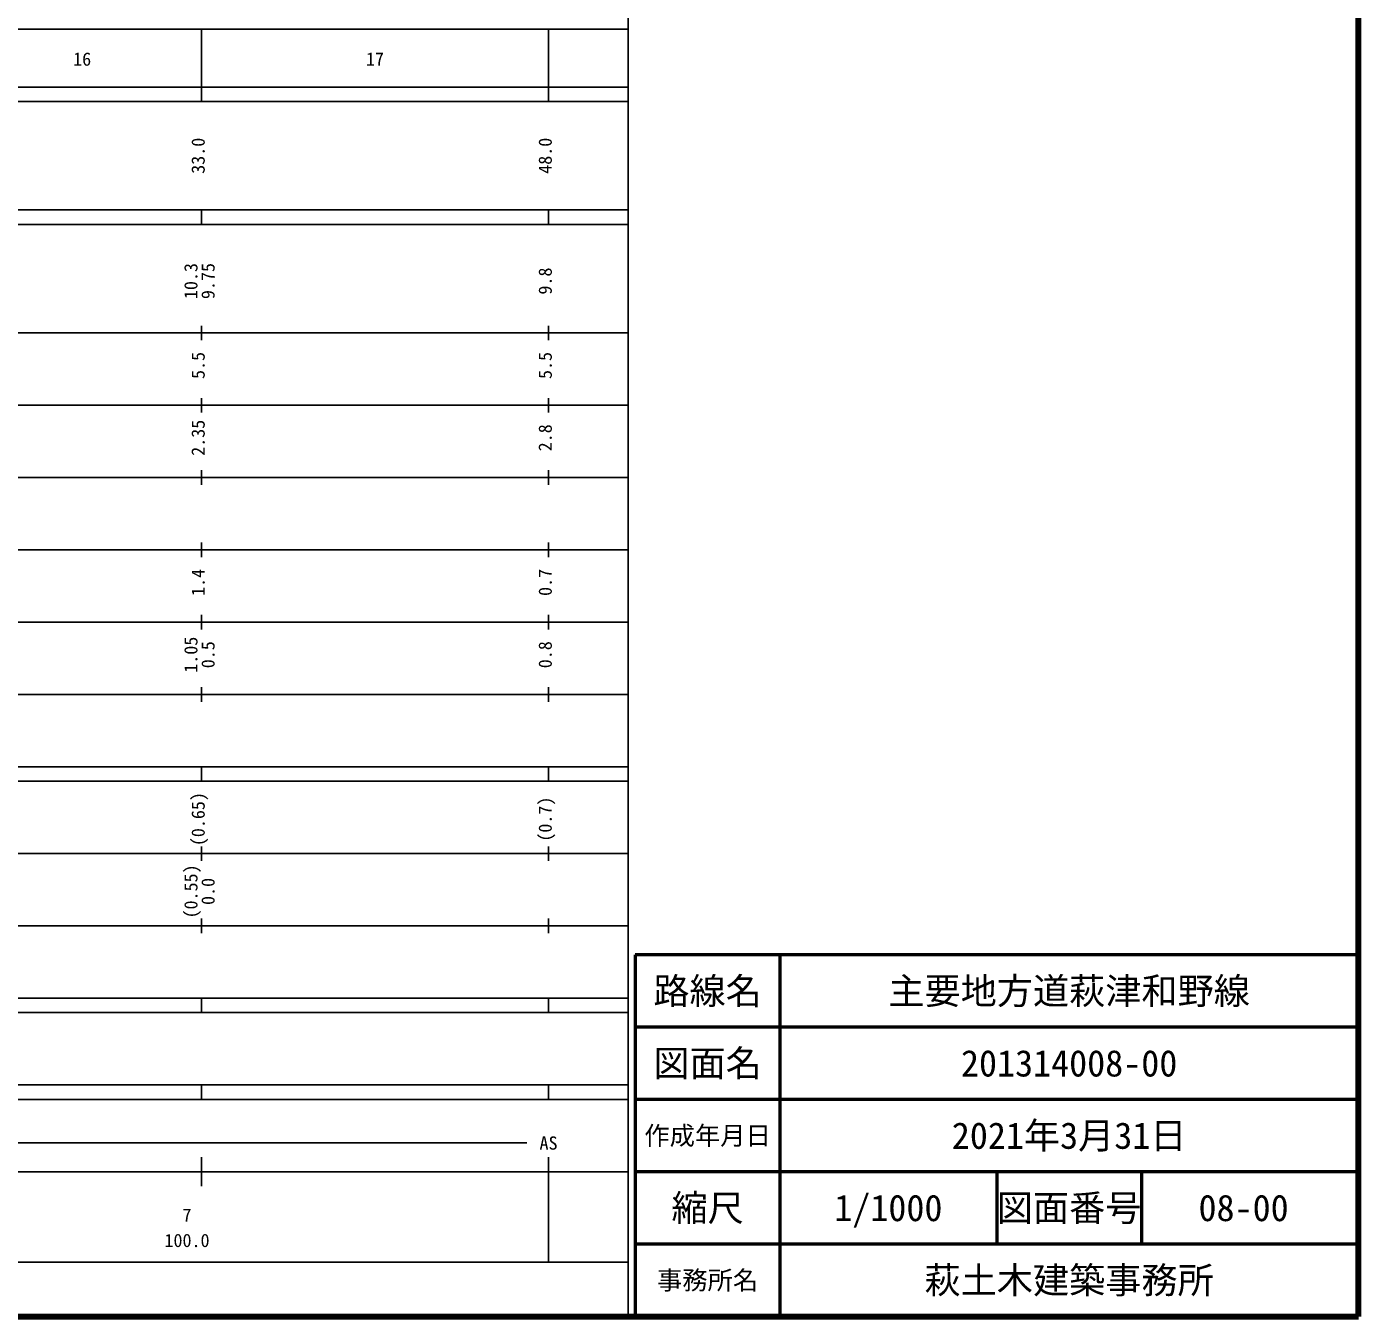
# Model space of a CAD drawing. Units: millimetres on the paper, enlarged 1000 times. Extents: x 40000 to 680000, y 20000 to 380000.
# Drawn here: x 495821 to 680000, y 20000 to 198357 of the extents above; entities that cross this region are included whole.
import ezdxf
from ezdxf.enums import TextEntityAlignment as Align

# ---------------------------------------------------------------- set-up
doc = ezdxf.new("R2010")
doc.units = ezdxf.units.MM
doc.header["$LTSCALE"] = 1000
for name, color, linetype, lineweight in [('M-TTL', 2, 'Continuous', 140), ('M-TTL-BAND', 7, 'Continuous', 25), ('M-TTL-FRAM', 7, 'Continuous', 13), ('M-TTL-LINE', 7, 'Continuous', 50), ('M-TTL-TXT', 7, 'Continuous', 13)]:
    doc.layers.add(name, color=color, linetype=linetype, lineweight=lineweight)
doc.styles.add('ＭＳ ゴシック', font='')
doc.styles.get('ＭＳ ゴシック').set_extended_font_data('MS Gothic')

msp = doc.modelspace()

# ---------------------------------------------------------------- linework, layer by layer
at = {"layer": 'M-TTL'}
for p, q in [((680000, 20000), (680000, 380000)), ((40000, 20000), (680000, 20000))]:
    msp.add_line(p, q, dxfattribs=at)
at = {"layer": 'M-TTL-BAND'}
for p, q in [((579000, 20000), (579000, 370000)), ((68000, 198000), (579000, 198000)), ((520000, 188000), (520000, 198000)), ((568000, 188000), (568000, 198000)), ((40000, 190000), (579000, 190000)), ((40000, 188000), (579000, 188000)), ((40000, 173000), (579000, 173000)), ((520000, 171000), (520000, 173000)), ((568000, 171000), (568000, 173000)), ((40000, 171000), (579000, 171000)), ((520000, 155000), (520000, 157000)), ((568000, 155000), (568000, 157000)), ((40000, 156000), (579000, 156000)), ((46000, 146000), (579000, 146000)), ((520000, 145000), (520000, 147000)), ((568000, 145000), (568000, 147000)), ((520000, 135000), (520000, 137000)), ((568000, 135000), (568000, 137000)), ((52000, 136000), (579000, 136000)), ((46000, 126000), (579000, 126000)), ((520000, 125000), (520000, 127000)), ((568000, 125000), (568000, 127000)), ((520000, 115000), (520000, 117000)), ((568000, 115000), (568000, 117000)), ((52000, 116000), (579000, 116000)), ((520000, 105000), (520000, 107000)), ((568000, 105000), (568000, 107000)), ((46000, 106000), (579000, 106000)), ((40000, 96000), (579000, 96000)), ((520000, 94000), (520000, 96000)), ((568000, 94000), (568000, 96000)), ((40000, 94000), (579000, 94000)), ((520000, 83000), (520000, 85000)), ((568000, 83000), (568000, 85000)), ((49000, 84000), (579000, 84000)), ((40000, 74000), (579000, 74000)), ((520000, 73000), (520000, 75000)), ((568000, 73000), (568000, 75000)), ((40000, 64000), (579000, 64000)), ((520000, 62000), (520000, 64000)), ((568000, 62000), (568000, 64000)), ((40000, 62000), (579000, 62000)), ((40000, 52000), (579000, 52000)), ((520000, 50000), (520000, 52000)), ((568000, 50000), (568000, 52000)), ((40000, 50000), (579000, 50000)), ((71000, 44000), (565000, 44000)), ((520000, 38000), (520000, 42000)), ((568000, 27500), (568000, 42000)), ((40000, 40000), (579000, 40000)), ((68000, 27500), (579000, 27500))]:
    msp.add_line(p, q, dxfattribs=at)
at = {"layer": 'M-TTL-FRAM', "color": 2, "lineweight": 50}
for p, q in [((680000, 70000), (580000, 70000)), ((580000, 70000), (580000, 20000))]:
    msp.add_line(p, q, dxfattribs=at)
at = {"layer": 'M-TTL-LINE'}
for p, q in [((600000, 70000), (600000, 20000)), ((680000, 60000), (580000, 60000)), ((680000, 50000), (580000, 50000)), ((680000, 40000), (580000, 40000)), ((630000, 40000), (630000, 30000)), ((650000, 40000), (650000, 30000)), ((680000, 30000), (580000, 30000))]:
    msp.add_line(p, q, dxfattribs=at)

# ---------------------------------------------------------------- texts
at = {"layer": 'M-TTL-BAND', "style": 'ＭＳ ゴシック'}
for s, p in [('16', (503500, 192405)), ('17', (544000, 192405)), ('AS', (568000, 42500)), ('7', (518000, 32523)), ('100.0', (518000, 29033))]:
    msp.add_text(s, height=1833, dxfattribs=at).set_placement(p, align=Align.BOTTOM_CENTER)
for s, p in [('33.0', (521000, 180500)), ('48.0', (569000, 180500)), ('10.3', (520000, 163174)), ('9.75', (522370, 163174)), ('9.8', (569000, 163174)), ('5.5', (521000, 151500)), ('5.5', (569000, 151500)), ('2.35', (521000, 141500)), ('2.8', (569000, 141500)), ('1.4', (521000, 121500)), ('0.7', (569000, 121500)), ('1.05', (520000, 111500)), ('0.5', (522370, 111500)), ('0.8', (569000, 111500)), ('(0.65)', (521000, 88764)), ('(0.7)', (569000, 88764)), ('(0.55)', (520000, 78764)), ('0.0', (522370, 78764))]:
    msp.add_text(s, height=1833, rotation=90, dxfattribs=at).set_placement(p, align=Align.BOTTOM_CENTER)
at = {"layer": 'M-TTL-TXT', "style": 'ＭＳ ゴシック'}
for s, height, p in [('路線名', 3666, (590000, 65000)), ('路線名', 3666, (590000, 65000)), ('主要地方道萩津和野線', 3666, (640000, 65000)), ('図面名', 3666, (590000, 55000)), ('図面名', 3666, (590000, 55000)), ('201314008-00', 3666, (640000, 55000)), ('作成年月日', 2566, (590000, 45000)), ('作成年月日', 2566, (590000, 45000)), ('2021年3月31日', 3666, (640000, 45000)), ('縮尺', 3666, (590000, 35000)), ('縮尺', 3666, (590000, 35000)), ('1/1000', 3666, (615000, 35000)), ('図面番号', 3666, (640000, 35000)), ('図面番号', 3666, (640000, 35000)), ('08-00', 3666, (664125, 35000)), ('事務所名', 2566, (590000, 25000)), ('事務所名', 2566, (590000, 25000)), ('萩土木建築事務所', 3666, (640000, 25000))]:
    msp.add_text(s, height=height, dxfattribs=at).set_placement(p, align=Align.MIDDLE_CENTER)

doc.saveas('drawing.dxf')
